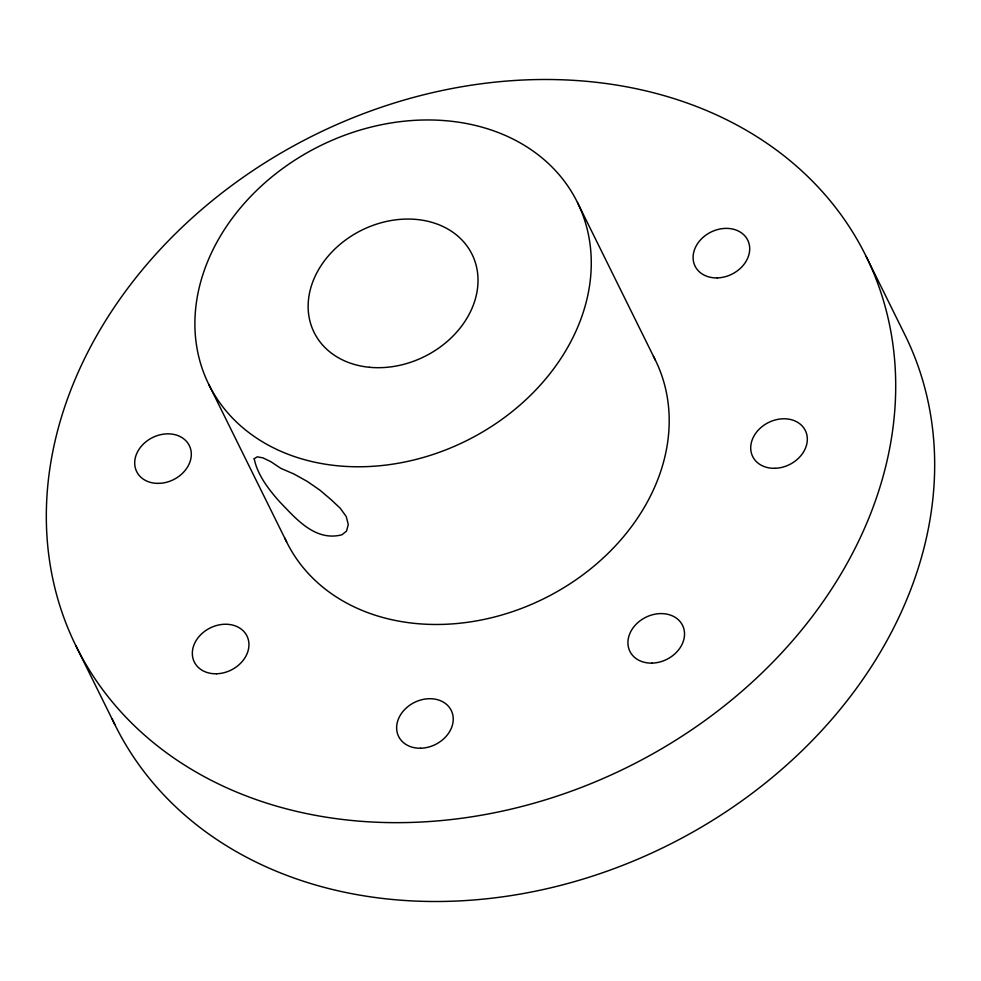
<?xml version="1.0" encoding="UTF-8"?>
<svg xmlns="http://www.w3.org/2000/svg" width="981" height="981" viewBox="0 0 981 981"><rect width="100%" height="100%" fill="white"/><g stroke="black" fill="none" stroke-linecap="round" stroke-linejoin="round"><path stroke-width="1.47" d="M866.174 256.458A440.481 352.706 -26.3 0 1 408.182 822.519A440.481 352.706 -26.3 0 1 138.689 274.251A440.481 352.706 -26.3 0 1 866.174 256.458L905.144 335.306A440.481 352.706 -26.3 0 1 662.2 848.111A440.481 352.706 -26.3 0 1 112.239 719.122M577.49 202.552A205.556 164.6 -26.3 0 1 363.755 466.711A205.556 164.6 -26.3 0 1 237.991 210.854A205.556 164.6 -26.3 0 1 577.49 202.552L655.418 360.26M208.671 384.196L286.611 541.892M75.856 645.694L114.826 724.542M653.407 356.324A205.556 164.6 -26.3 0 1 543.621 598.79A205.556 164.6 -26.3 0 1 284.723 537.895M254.202 458.703C257.414 474.865 268.536 489.237 279.315 501.426C295.906 518.618 315.134 541.819 341.989 534.768L346.538 531.077L348.267 524.516L346.232 516.533L340.199 508.183L330.953 499.537L319.941 490.169L307.323 481.463L293.957 474.007L280.762 468.317L271.026 461.806L263.018 457.882L257.28 456.827L254.202 458.703M369.481 367.286A88.094 70.546 -26.3 0 0 475.54 263.19A88.094 70.546 -26.3 0 0 334.202 249.665A88.094 70.546 -26.3 0 0 369.481 367.286M158.812 483.375A29.369 23.519 -26.3 0 0 189.345 445.632A29.369 23.519 -26.3 0 0 140.847 446.821A29.369 23.519 -26.3 0 0 158.812 483.375M420.739 748.221A29.369 23.519 -26.3 0 0 451.272 710.489A29.369 23.519 -26.3 0 0 402.774 711.679A29.369 23.519 -26.3 0 0 420.739 748.221M216.445 673.775A29.369 23.519 -26.3 0 0 246.979 636.031A29.369 23.519 -26.3 0 0 198.481 637.221A29.369 23.519 -26.3 0 0 216.445 673.775M774.831 468.305A29.369 23.519 -26.3 0 0 805.364 430.573A29.369 23.519 -26.3 0 0 756.866 431.75A29.369 23.519 -26.3 0 0 774.831 468.305M652.034 663.119A29.369 23.519 -26.3 0 0 682.568 625.388A29.369 23.519 -26.3 0 0 634.069 626.565A29.369 23.519 -26.3 0 0 652.034 663.119M717.209 277.905A29.369 23.519 -26.3 0 0 747.743 240.173A29.369 23.519 -26.3 0 0 699.245 241.351A29.369 23.519 -26.3 0 0 717.209 277.905"/></g></svg>
